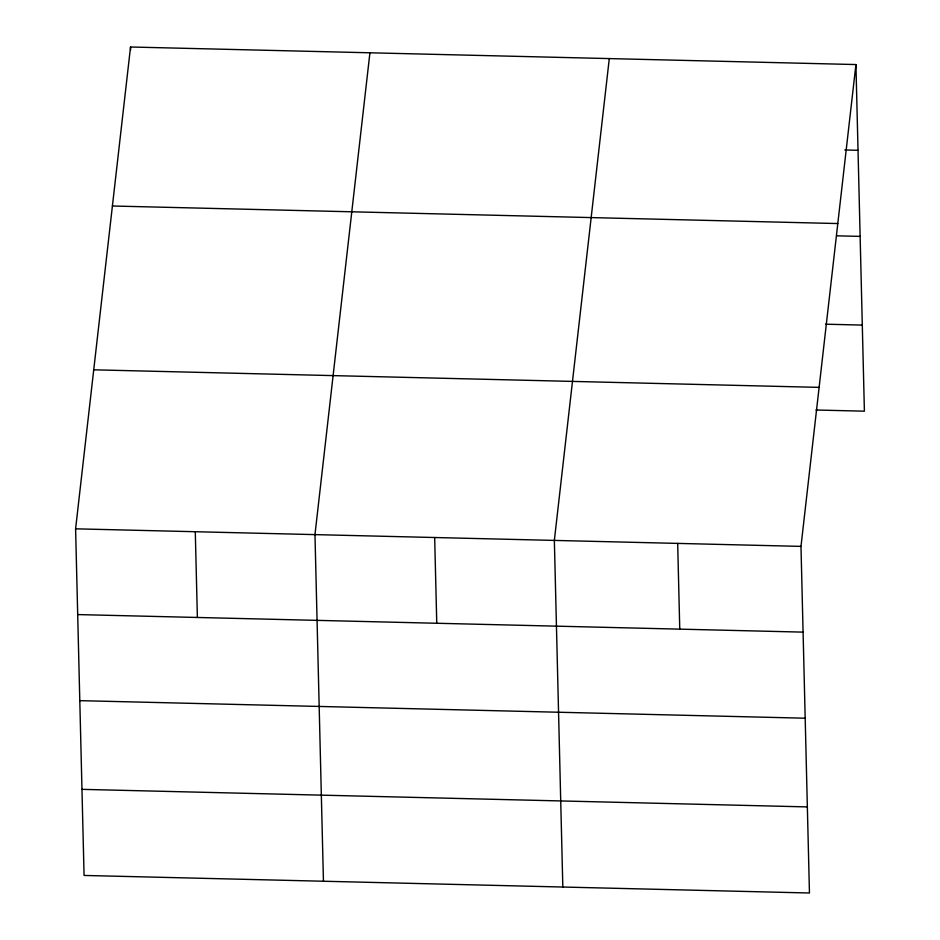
<?xml version="1.0" encoding="UTF-8"?>
<svg xmlns="http://www.w3.org/2000/svg" width="940" height="940" viewBox="0 0 940 940"><rect width="100%" height="100%" fill="white"/><g stroke="black" fill="none" stroke-linecap="round" stroke-linejoin="round"><path stroke-width="1.41" d="M855.929 64.555L800.986 546.387L809.457 893L84.071 875.445L75.6 528.821L130.542 47L855.929 64.555L864.4 411.18L815.955 410.005M369.925 52.793L314.971 534.613L323.442 881.238M609.296 58.586L554.353 540.418L562.825 887.031M844.813 149.977L858.032 150.294M112.412 206.001L837.798 223.555M836.647 235.822L860.135 236.387M825.602 324.194L862.297 325.087M93.73 369.82L819.116 387.374M75.6 528.821L800.986 546.387M77.691 614.572L803.077 632.127M79.794 700.652L805.181 718.207M81.968 789.353L807.354 806.908M677.67 543.402L679.761 629.142M434.668 537.515L436.759 623.255M195.285 531.723L197.376 617.462M130.542 47L130.613 49.902"/></g></svg>
